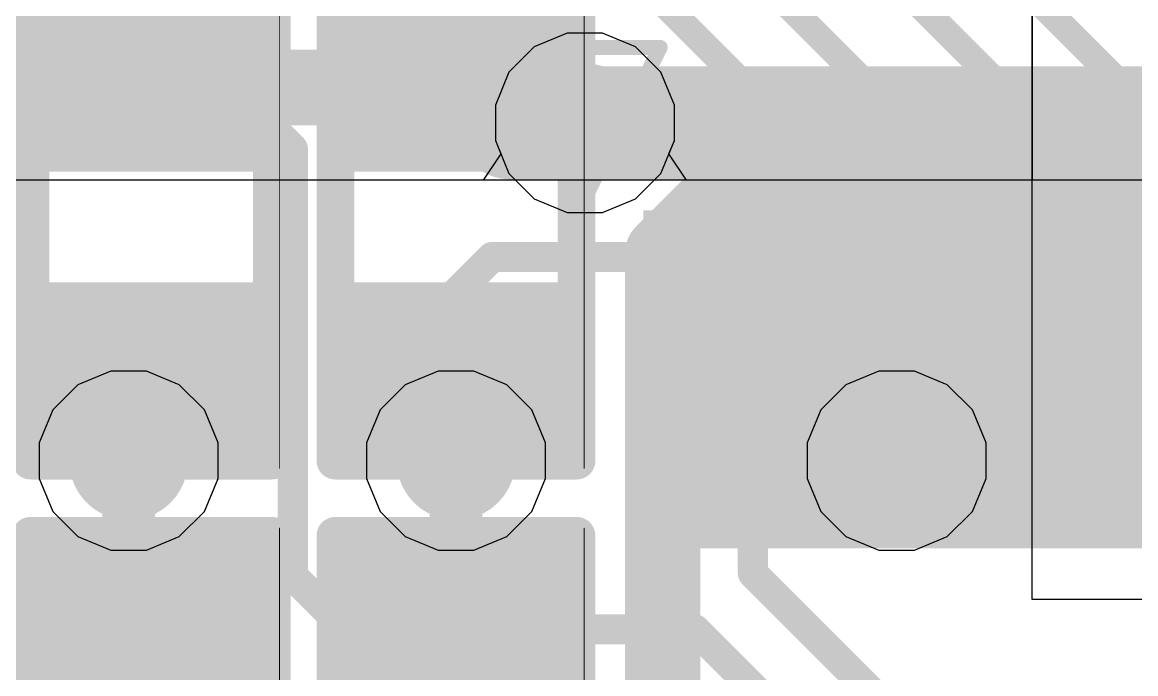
# Model space of a CAD drawing. Header units: inches. Extents: x -6 to 284, y -12 to 154.
# Drawn here: x 28.437 to 32.189, y 7.975 to 10.17 of the extents above; entities that cross this region are included whole.
import ezdxf

# ---------------------------------------------------------------- set-up
doc = ezdxf.new("R2010")
doc.units = ezdxf.units.IN
for name, color, linetype in [('Bottom Layer', 5, 'Continuous'), ('Bottom Overlay', 54, 'Continuous'), ('Bottom Paste', 16, 'Continuous'), ('Bottom Solder', 6, 'Continuous'), ('Drill Drawing', 1, 'Continuous'), ('GND-1', 16, 'Continuous'), ('GND-2', 90, 'Continuous'), ('GND-3', 216, 'Continuous'), ('GND-4', 54, 'Continuous'), ('PWR-1', 156, 'Continuous'), ('PWR-2', 130, 'Continuous'), ('Signal L1', 76, 'Continuous'), ('Signal L2', 6, 'Continuous'), ('Top Layer', 1, 'Continuous'), ('Via Holes', 16, 'Continuous')]:
    doc.layers.add(name, color=color, linetype=linetype)

# ---------------------------------------------------------------- blocks, each defined once
blk = doc.blocks.new('R___0402_B_146')
at = {"layer": 'Bottom Layer'}
for points in [[(-0.2413, 0.3175), (-0.2413, -0.3175), (-0.6985, -0.3175), (-0.6985, 0.3175)], [(0.6985, 0.3175), (0.6985, -0.3175), (0.2413, -0.3175), (0.2413, 0.3175)]]:
    blk.add_hatch(color=5, dxfattribs=at).paths.add_polyline_path(points)
at = {"layer": 'Bottom Paste'}
for points in [[(-0.2413, 0.3175), (-0.2413, -0.3175), (-0.6985, -0.3175), (-0.6985, 0.3175)], [(0.6985, 0.3175), (0.6985, -0.3175), (0.2413, -0.3175), (0.2413, 0.3175)]]:
    blk.add_hatch(color=16, dxfattribs=at).paths.add_polyline_path(points)
at = {"layer": 'Bottom Solder'}
for points in [[(-0.1863, 0.3725), (-0.1863, -0.3725), (-0.7535, -0.3725), (-0.7535, 0.3725)], [(0.7535, 0.3725), (0.7535, -0.3725), (0.1863, -0.3725), (0.1863, 0.3725)]]:
    blk.add_hatch(color=6, dxfattribs=at).paths.add_polyline_path(points)
at = {"layer": 'Bottom Overlay'}
for points in [[(0.7874, 0.4064, 0.127, 0.127, 0), (-0.7874, 0.4064, 0.127, 0.127, 0)], [(-0.7874, -0.4064, 0.127, 0.127, 0), (-0.7874, 0.4064, 0.127, 0.127, 0)], [(0.7874, -0.4064, 0.127, 0.127, 0), (0.7874, 0.4064, 0.127, 0.127, 0)], [(0.8128, 0.4318, 0.00323, 0.00323, 0), (-0.8128, 0.4318, 0.00323, 0.00323, 0)], [(0.7874, -0.4064, 0.127, 0.127, 0), (-0.7874, -0.4064, 0.127, 0.127, 0)]]:
    blk.add_lwpolyline(points, format="xyseb", dxfattribs=at)
for points in [[(-0.8191, 0.4064, 0.0635, 0.0635, 1), (-0.7556, 0.4064, 0.0635, 0.0635, 1)], [(-0.8191, 0.4064, 0.0635, 0.0635, 1), (-0.7556, 0.4064, 0.0635, 0.0635, 1)], [(0.7556, 0.4064, 0.0635, 0.0635, 1), (0.8191, 0.4064, 0.0635, 0.0635, 1)], [(0.7556, 0.4064, 0.0635, 0.0635, 1), (0.8191, 0.4064, 0.0635, 0.0635, 1)], [(-0.8136, 0.4318, 0.00161, 0.00161, 1), (-0.812, 0.4318, 0.00161, 0.00161, 1)], [(0.812, 0.4318, 0.00161, 0.00161, 1), (0.8136, 0.4318, 0.00161, 0.00161, 1)], [(-0.8191, -0.4064, 0.0635, 0.0635, 1), (-0.7556, -0.4064, 0.0635, 0.0635, 1)], [(-0.8191, -0.4064, 0.0635, 0.0635, 1), (-0.7556, -0.4064, 0.0635, 0.0635, 1)], [(0.7556, -0.4064, 0.0635, 0.0635, 1), (0.8191, -0.4064, 0.0635, 0.0635, 1)], [(0.7556, -0.4064, 0.0635, 0.0635, 1), (0.8191, -0.4064, 0.0635, 0.0635, 1)]]:
    blk.add_lwpolyline(points, format="xyseb", close=True, dxfattribs=at)
blk = doc.blocks.new('R___0402_B_147')
at = {"layer": 'Bottom Layer'}
for points in [[(-0.2413, 0.3175), (-0.2413, -0.3175), (-0.6985, -0.3175), (-0.6985, 0.3175)], [(0.6985, 0.3175), (0.6985, -0.3175), (0.2413, -0.3175), (0.2413, 0.3175)]]:
    blk.add_hatch(color=5, dxfattribs=at).paths.add_polyline_path(points)
at = {"layer": 'Bottom Paste'}
for points in [[(-0.2413, 0.3175), (-0.2413, -0.3175), (-0.6985, -0.3175), (-0.6985, 0.3175)], [(0.6985, 0.3175), (0.6985, -0.3175), (0.2413, -0.3175), (0.2413, 0.3175)]]:
    blk.add_hatch(color=16, dxfattribs=at).paths.add_polyline_path(points)
at = {"layer": 'Bottom Solder'}
for points in [[(-0.1863, 0.3725), (-0.1863, -0.3725), (-0.7535, -0.3725), (-0.7535, 0.3725)], [(0.7535, 0.3725), (0.7535, -0.3725), (0.1863, -0.3725), (0.1863, 0.3725)]]:
    blk.add_hatch(color=6, dxfattribs=at).paths.add_polyline_path(points)
at = {"layer": 'Bottom Overlay'}
for points in [[(0.7874, 0.4064, 0.127, 0.127, 0), (-0.7874, 0.4064, 0.127, 0.127, 0)], [(-0.7874, -0.4064, 0.127, 0.127, 0), (-0.7874, 0.4064, 0.127, 0.127, 0)], [(0.7874, -0.4064, 0.127, 0.127, 0), (0.7874, 0.4064, 0.127, 0.127, 0)], [(0.8128, 0.4318, 0.00323, 0.00323, 0), (-0.8128, 0.4318, 0.00323, 0.00323, 0)], [(0.7874, -0.4064, 0.127, 0.127, 0), (-0.7874, -0.4064, 0.127, 0.127, 0)]]:
    blk.add_lwpolyline(points, format="xyseb", dxfattribs=at)
for points in [[(-0.8191, 0.4064, 0.0635, 0.0635, 1), (-0.7556, 0.4064, 0.0635, 0.0635, 1)], [(-0.8191, 0.4064, 0.0635, 0.0635, 1), (-0.7556, 0.4064, 0.0635, 0.0635, 1)], [(0.7556, 0.4064, 0.0635, 0.0635, 1), (0.8191, 0.4064, 0.0635, 0.0635, 1)], [(0.7556, 0.4064, 0.0635, 0.0635, 1), (0.8191, 0.4064, 0.0635, 0.0635, 1)], [(-0.8136, 0.4318, 0.00161, 0.00161, 1), (-0.812, 0.4318, 0.00161, 0.00161, 1)], [(0.812, 0.4318, 0.00161, 0.00161, 1), (0.8136, 0.4318, 0.00161, 0.00161, 1)], [(-0.8191, -0.4064, 0.0635, 0.0635, 1), (-0.7556, -0.4064, 0.0635, 0.0635, 1)], [(-0.8191, -0.4064, 0.0635, 0.0635, 1), (-0.7556, -0.4064, 0.0635, 0.0635, 1)], [(0.7556, -0.4064, 0.0635, 0.0635, 1), (0.8191, -0.4064, 0.0635, 0.0635, 1)], [(0.7556, -0.4064, 0.0635, 0.0635, 1), (0.8191, -0.4064, 0.0635, 0.0635, 1)]]:
    blk.add_lwpolyline(points, format="xyseb", close=True, dxfattribs=at)
blk = doc.blocks.new('R___0402_B_175')
at = {"layer": 'Bottom Layer'}
for points in [[(-0.2413, 0.3175), (-0.2413, -0.3175), (-0.6985, -0.3175), (-0.6985, 0.3175)], [(0.6985, 0.3175), (0.6985, -0.3175), (0.2413, -0.3175), (0.2413, 0.3175)]]:
    blk.add_hatch(color=5, dxfattribs=at).paths.add_polyline_path(points)
at = {"layer": 'Bottom Paste'}
for points in [[(-0.2413, 0.3175), (-0.2413, -0.3175), (-0.6985, -0.3175), (-0.6985, 0.3175)], [(0.6985, 0.3175), (0.6985, -0.3175), (0.2413, -0.3175), (0.2413, 0.3175)]]:
    blk.add_hatch(color=16, dxfattribs=at).paths.add_polyline_path(points)
at = {"layer": 'Bottom Solder'}
for points in [[(-0.1863, 0.3725), (-0.1863, -0.3725), (-0.7535, -0.3725), (-0.7535, 0.3725)], [(0.7535, 0.3725), (0.7535, -0.3725), (0.1863, -0.3725), (0.1863, 0.3725)]]:
    blk.add_hatch(color=6, dxfattribs=at).paths.add_polyline_path(points)
at = {"layer": 'Bottom Overlay'}
for points in [[(0.7874, 0.4064, 0.127, 0.127, 0), (-0.7874, 0.4064, 0.127, 0.127, 0)], [(-0.7874, -0.4064, 0.127, 0.127, 0), (-0.7874, 0.4064, 0.127, 0.127, 0)], [(0.7874, -0.4064, 0.127, 0.127, 0), (0.7874, 0.4064, 0.127, 0.127, 0)], [(0.8128, 0.4318, 0.00323, 0.00323, 0), (-0.8128, 0.4318, 0.00323, 0.00323, 0)], [(0.7874, -0.4064, 0.127, 0.127, 0), (-0.7874, -0.4064, 0.127, 0.127, 0)]]:
    blk.add_lwpolyline(points, format="xyseb", dxfattribs=at)
for points in [[(-0.8191, 0.4064, 0.0635, 0.0635, 1), (-0.7556, 0.4064, 0.0635, 0.0635, 1)], [(-0.8191, 0.4064, 0.0635, 0.0635, 1), (-0.7556, 0.4064, 0.0635, 0.0635, 1)], [(0.7556, 0.4064, 0.0635, 0.0635, 1), (0.8191, 0.4064, 0.0635, 0.0635, 1)], [(0.7556, 0.4064, 0.0635, 0.0635, 1), (0.8191, 0.4064, 0.0635, 0.0635, 1)], [(-0.8136, 0.4318, 0.00161, 0.00161, 1), (-0.812, 0.4318, 0.00161, 0.00161, 1)], [(0.812, 0.4318, 0.00161, 0.00161, 1), (0.8136, 0.4318, 0.00161, 0.00161, 1)], [(-0.8191, -0.4064, 0.0635, 0.0635, 1), (-0.7556, -0.4064, 0.0635, 0.0635, 1)], [(-0.8191, -0.4064, 0.0635, 0.0635, 1), (-0.7556, -0.4064, 0.0635, 0.0635, 1)], [(0.7556, -0.4064, 0.0635, 0.0635, 1), (0.8191, -0.4064, 0.0635, 0.0635, 1)], [(0.7556, -0.4064, 0.0635, 0.0635, 1), (0.8191, -0.4064, 0.0635, 0.0635, 1)]]:
    blk.add_lwpolyline(points, format="xyseb", close=True, dxfattribs=at)
blk = doc.blocks.new('R___0402_B_176')
at = {"layer": 'Bottom Layer'}
for points in [[(-0.2413, 0.3175), (-0.2413, -0.3175), (-0.6985, -0.3175), (-0.6985, 0.3175)], [(0.6985, 0.3175), (0.6985, -0.3175), (0.2413, -0.3175), (0.2413, 0.3175)]]:
    blk.add_hatch(color=5, dxfattribs=at).paths.add_polyline_path(points)
at = {"layer": 'Bottom Paste'}
for points in [[(-0.2413, 0.3175), (-0.2413, -0.3175), (-0.6985, -0.3175), (-0.6985, 0.3175)], [(0.6985, 0.3175), (0.6985, -0.3175), (0.2413, -0.3175), (0.2413, 0.3175)]]:
    blk.add_hatch(color=16, dxfattribs=at).paths.add_polyline_path(points)
at = {"layer": 'Bottom Solder'}
for points in [[(-0.1863, 0.3725), (-0.1863, -0.3725), (-0.7535, -0.3725), (-0.7535, 0.3725)], [(0.7535, 0.3725), (0.7535, -0.3725), (0.1863, -0.3725), (0.1863, 0.3725)]]:
    blk.add_hatch(color=6, dxfattribs=at).paths.add_polyline_path(points)
at = {"layer": 'Bottom Overlay'}
for points in [[(0.7874, 0.4064, 0.127, 0.127, 0), (-0.7874, 0.4064, 0.127, 0.127, 0)], [(-0.7874, -0.4064, 0.127, 0.127, 0), (-0.7874, 0.4064, 0.127, 0.127, 0)], [(0.7874, -0.4064, 0.127, 0.127, 0), (0.7874, 0.4064, 0.127, 0.127, 0)], [(0.8128, 0.4318, 0.00323, 0.00323, 0), (-0.8128, 0.4318, 0.00323, 0.00323, 0)], [(0.7874, -0.4064, 0.127, 0.127, 0), (-0.7874, -0.4064, 0.127, 0.127, 0)]]:
    blk.add_lwpolyline(points, format="xyseb", dxfattribs=at)
for points in [[(-0.8191, 0.4064, 0.0635, 0.0635, 1), (-0.7556, 0.4064, 0.0635, 0.0635, 1)], [(-0.8191, 0.4064, 0.0635, 0.0635, 1), (-0.7556, 0.4064, 0.0635, 0.0635, 1)], [(0.7556, 0.4064, 0.0635, 0.0635, 1), (0.8191, 0.4064, 0.0635, 0.0635, 1)], [(0.7556, 0.4064, 0.0635, 0.0635, 1), (0.8191, 0.4064, 0.0635, 0.0635, 1)], [(-0.8136, 0.4318, 0.00161, 0.00161, 1), (-0.812, 0.4318, 0.00161, 0.00161, 1)], [(0.812, 0.4318, 0.00161, 0.00161, 1), (0.8136, 0.4318, 0.00161, 0.00161, 1)], [(-0.8191, -0.4064, 0.0635, 0.0635, 1), (-0.7556, -0.4064, 0.0635, 0.0635, 1)], [(-0.8191, -0.4064, 0.0635, 0.0635, 1), (-0.7556, -0.4064, 0.0635, 0.0635, 1)], [(0.7556, -0.4064, 0.0635, 0.0635, 1), (0.8191, -0.4064, 0.0635, 0.0635, 1)], [(0.7556, -0.4064, 0.0635, 0.0635, 1), (0.8191, -0.4064, 0.0635, 0.0635, 1)]]:
    blk.add_lwpolyline(points, format="xyseb", close=True, dxfattribs=at)
blk = doc.blocks.new('I________1008_B_248')
at = {"layer": 'Bottom Layer'}
for points in [[(-1.25, 1), (-0.4, 1), (-0.4, -1), (-1.25, -1)], [(0.4, 1), (1.25, 1), (1.25, -1), (0.4, -1)]]:
    blk.add_hatch(color=5, dxfattribs=at).paths.add_polyline_path(points)
at = {"layer": 'Bottom Paste'}
for points in [[(-1.25, 1), (-0.4, 1), (-0.4, -1), (-1.25, -1)], [(0.4, 1), (1.25, 1), (1.25, -1), (0.4, -1)]]:
    blk.add_hatch(color=16, dxfattribs=at).paths.add_polyline_path(points)
at = {"layer": 'Bottom Solder'}
for points in [[(-1.3516, 1.1016), (-0.2984, 1.1016), (-0.2984, -1.1016), (-1.3516, -1.1016)], [(0.2984, 1.1016), (1.3516, 1.1016), (1.3516, -1.1016), (0.2984, -1.1016)]]:
    blk.add_hatch(color=6, dxfattribs=at).paths.add_polyline_path(points)
at = {"layer": 'Bottom Overlay'}
for points in [[(-0.2286, 1.0668, 0.127, 0.127, 0), (0.2286, 1.0668, 0.127, 0.127, 0)], [(-0.2286, -1.0668, 0.127, 0.127, 0), (0.2286, -1.0668, 0.127, 0.127, 0)]]:
    blk.add_lwpolyline(points, format="xyseb", dxfattribs=at)
for points in [[(-0.2604, 1.0668, 0.0635, 0.0635, 1), (-0.1968, 1.0668, 0.0635, 0.0635, 1)], [(0.1968, 1.0668, 0.0635, 0.0635, 1), (0.2604, 1.0668, 0.0635, 0.0635, 1)], [(-0.2604, -1.0668, 0.0635, 0.0635, 1), (-0.1968, -1.0668, 0.0635, 0.0635, 1)], [(0.1968, -1.0668, 0.0635, 0.0635, 1), (0.2604, -1.0668, 0.0635, 0.0635, 1)]]:
    blk.add_lwpolyline(points, format="xyseb", close=True, dxfattribs=at)

msp = doc.modelspace()

# ---------------------------------------------------------------- hatches: boundary and pattern name
at = {"layer": 'Bottom Layer'}
h = msp.add_hatch(color=5, dxfattribs=at)
edge = h.paths.add_edge_path()
edge.add_arc((30.3329, 9.8309), 0.2, 0, 360)
msp.add_hatch(color=5, dxfattribs=at).paths.add_polyline_path([(30.6321, 8.3968), (32.6321, 8.3968), (32.6321, 9.4349), (30.6321, 9.4349)])
h = msp.add_hatch(color=5, dxfattribs=at)
edge = h.paths.add_edge_path()
edge.add_arc((28.7954, 8.6926), 0.2, 0, 360)
h = msp.add_hatch(color=5, dxfattribs=at)
edge = h.paths.add_edge_path()
edge.add_arc((29.8986, 8.6926), 0.2, 0, 360)
h = msp.add_hatch(color=5, dxfattribs=at)
edge = h.paths.add_edge_path()
edge.add_arc((31.3834, 8.6926), 0.2, 0, 360)
at = {"layer": 'GND-1'}
h = msp.add_hatch(color=16, dxfattribs=at)
edge = h.paths.add_edge_path()
edge.add_arc((30.3329, 9.8309), 0.2, 0, 360)
h = msp.add_hatch(color=16, dxfattribs=at)
edge = h.paths.add_edge_path()
edge.add_arc((28.7954, 8.6926), 0.2, 0, 360)
h = msp.add_hatch(color=16, dxfattribs=at)
edge = h.paths.add_edge_path()
edge.add_arc((29.8986, 8.6926), 0.2, 0, 360)
h = msp.add_hatch(color=16, dxfattribs=at)
edge = h.paths.add_edge_path()
edge.add_arc((31.3834, 8.6926), 0.2, 0, 360)
at = {"layer": 'GND-2'}
h = msp.add_hatch(color=90, dxfattribs=at)
edge = h.paths.add_edge_path()
edge.add_arc((30.3329, 9.8309), 0.2, 0, 360)
h = msp.add_hatch(color=90, dxfattribs=at)
edge = h.paths.add_edge_path()
edge.add_arc((28.7954, 8.6926), 0.2, 0, 360)
h = msp.add_hatch(color=90, dxfattribs=at)
edge = h.paths.add_edge_path()
edge.add_arc((29.8986, 8.6926), 0.2, 0, 360)
h = msp.add_hatch(color=90, dxfattribs=at)
edge = h.paths.add_edge_path()
edge.add_arc((31.3834, 8.6926), 0.2, 0, 360)
at = {"layer": 'GND-3'}
h = msp.add_hatch(color=216, dxfattribs=at)
edge = h.paths.add_edge_path()
edge.add_arc((30.3329, 9.8309), 0.2, 0, 360)
h = msp.add_hatch(color=216, dxfattribs=at)
edge = h.paths.add_edge_path()
edge.add_arc((28.7954, 8.6926), 0.2, 0, 360)
h = msp.add_hatch(color=216, dxfattribs=at)
edge = h.paths.add_edge_path()
edge.add_arc((29.8986, 8.6926), 0.2, 0, 360)
h = msp.add_hatch(color=216, dxfattribs=at)
edge = h.paths.add_edge_path()
edge.add_arc((31.3834, 8.6926), 0.2, 0, 360)
at = {"layer": 'GND-4'}
h = msp.add_hatch(color=54, dxfattribs=at)
edge = h.paths.add_edge_path()
edge.add_arc((30.3329, 9.8309), 0.2, 0, 360)
h = msp.add_hatch(color=54, dxfattribs=at)
edge = h.paths.add_edge_path()
edge.add_arc((28.7954, 8.6926), 0.2, 0, 360)
h = msp.add_hatch(color=54, dxfattribs=at)
edge = h.paths.add_edge_path()
edge.add_arc((29.8986, 8.6926), 0.2, 0, 360)
h = msp.add_hatch(color=54, dxfattribs=at)
edge = h.paths.add_edge_path()
edge.add_arc((31.3834, 8.6926), 0.2, 0, 360)
at = {"layer": 'PWR-1'}
h = msp.add_hatch(color=156, dxfattribs=at)
edge = h.paths.add_edge_path()
edge.add_arc((30.3329, 9.8309), 0.2, 0, 360)
h = msp.add_hatch(color=156, dxfattribs=at)
edge = h.paths.add_edge_path()
edge.add_arc((28.7954, 8.6926), 0.2, 0, 360)
h = msp.add_hatch(color=156, dxfattribs=at)
edge = h.paths.add_edge_path()
edge.add_arc((29.8986, 8.6926), 0.2, 0, 360)
h = msp.add_hatch(color=156, dxfattribs=at)
edge = h.paths.add_edge_path()
edge.add_arc((31.3834, 8.6926), 0.2, 0, 360)
at = {"layer": 'PWR-2'}
h = msp.add_hatch(color=130, dxfattribs=at)
edge = h.paths.add_edge_path()
edge.add_arc((30.3329, 9.8309), 0.2, 0, 360)
h = msp.add_hatch(color=130, dxfattribs=at)
edge = h.paths.add_edge_path()
edge.add_arc((28.7954, 8.6926), 0.2, 0, 360)
h = msp.add_hatch(color=130, dxfattribs=at)
edge = h.paths.add_edge_path()
edge.add_arc((29.8986, 8.6926), 0.2, 0, 360)
h = msp.add_hatch(color=130, dxfattribs=at)
edge = h.paths.add_edge_path()
edge.add_arc((31.3834, 8.6926), 0.2, 0, 360)
at = {"layer": 'Signal L1'}
h = msp.add_hatch(color=76, dxfattribs=at)
edge = h.paths.add_edge_path()
edge.add_arc((30.3329, 9.8309), 0.2, 0, 360)
h = msp.add_hatch(color=76, dxfattribs=at)
edge = h.paths.add_edge_path()
edge.add_arc((28.7954, 8.6926), 0.2, 0, 360)
h = msp.add_hatch(color=76, dxfattribs=at)
edge = h.paths.add_edge_path()
edge.add_arc((29.8986, 8.6926), 0.2, 0, 360)
h = msp.add_hatch(color=76, dxfattribs=at)
edge = h.paths.add_edge_path()
edge.add_arc((31.3834, 8.6926), 0.2, 0, 360)
at = {"layer": 'Signal L2'}
h = msp.add_hatch(color=6, dxfattribs=at)
edge = h.paths.add_edge_path()
edge.add_arc((30.3329, 9.8309), 0.2, 0, 360)
h = msp.add_hatch(color=6, dxfattribs=at)
edge = h.paths.add_edge_path()
edge.add_arc((28.7954, 8.6926), 0.2, 0, 360)
h = msp.add_hatch(color=6, dxfattribs=at)
edge = h.paths.add_edge_path()
edge.add_arc((29.8986, 8.6926), 0.2, 0, 360)
h = msp.add_hatch(color=6, dxfattribs=at)
edge = h.paths.add_edge_path()
edge.add_arc((31.3834, 8.6926), 0.2, 0, 360)
at = {"layer": 'Top Layer'}
h = msp.add_hatch(color=1, dxfattribs=at)
edge = h.paths.add_edge_path()
edge.add_arc((30.3329, 9.8309), 0.2, 0, 360)
msp.add_hatch(color=1, dxfattribs=at).paths.add_polyline_path([(31, 9.4451), (34.7849, 9.4451), (34.7849, 9.9451), (31, 9.9451)])
h = msp.add_hatch(color=1, dxfattribs=at)
edge = h.paths.add_edge_path()
edge.add_arc((28.7954, 8.6926), 0.2, 0, 360)
h = msp.add_hatch(color=1, dxfattribs=at)
edge = h.paths.add_edge_path()
edge.add_arc((29.8986, 8.6926), 0.2, 0, 360)
h = msp.add_hatch(color=1, dxfattribs=at)
edge = h.paths.add_edge_path()
edge.add_arc((31.3834, 8.6926), 0.2, 0, 360)
at = {"layer": 'Via Holes'}
h = msp.add_hatch(color=7, dxfattribs=at)
edge = h.paths.add_edge_path()
edge.add_arc((30.3329, 9.8309), 0.1, 0, 360)
h = msp.add_hatch(color=7, dxfattribs=at)
edge = h.paths.add_edge_path()
edge.add_arc((28.7954, 8.6926), 0.1, 0, 360)
h = msp.add_hatch(color=7, dxfattribs=at)
edge = h.paths.add_edge_path()
edge.add_arc((29.8986, 8.6926), 0.1, 0, 360)
h = msp.add_hatch(color=7, dxfattribs=at)
edge = h.paths.add_edge_path()
edge.add_arc((31.3834, 8.6926), 0.1, 0, 360)

# ---------------------------------------------------------------- linework, layer by layer
at = {"layer": 'Bottom Layer'}
for points in [[(27.8446, 9.9499, 0.254, 0.254, 0), (28.8715, 9.9499, 0.254, 0.254, 0)], [(28.8715, 9.9499, 0.254, 0.254, 0), (29.8986, 9.9499, 0.254, 0.254, 0)], [(28.8715, 8.6926, 0.1778, 0.1778, 0), (28.8715, 9.0104, 0.1778, 0.1778, 0)], [(29.8985, 8.1221, 0.1778, 0.1778, 0), (29.8985, 9.0104, 0.1778, 0.1778, 0)], [(28.7955, 8.1981, 0.1778, 0.1778, 0), (28.7955, 8.6925, 0.1778, 0.1778, 0)], [(28.7955, 8.1981, 0.1778, 0.1778, 0), (28.8716, 8.122, 0.1778, 0.1778, 0)]]:
    msp.add_lwpolyline(points, format="xyseb", dxfattribs=at)
for points in [[(28.808, 9.9499, 0.127, 0.127, 1), (28.935, 9.9499, 0.127, 0.127, 1)], [(28.808, 9.9499, 0.127, 0.127, 1), (28.935, 9.9499, 0.127, 0.127, 1)], [(29.8351, 9.9499, 0.127, 0.127, 1), (29.9621, 9.9499, 0.127, 0.127, 1)], [(28.8271, 9.0104, 0.0889, 0.0889, 1), (28.916, 9.0104, 0.0889, 0.0889, 1)], [(29.8541, 9.0104, 0.0889, 0.0889, 1), (29.943, 9.0104, 0.0889, 0.0889, 1)], [(28.751, 8.6925, 0.0889, 0.0889, 1), (28.8399, 8.6925, 0.0889, 0.0889, 1)], [(28.8271, 8.6926, 0.0889, 0.0889, 1), (28.916, 8.6926, 0.0889, 0.0889, 1)], [(28.751, 8.1981, 0.0889, 0.0889, 1), (28.8399, 8.1981, 0.0889, 0.0889, 1)], [(28.751, 8.1981, 0.0889, 0.0889, 1), (28.8399, 8.1981, 0.0889, 0.0889, 1)], [(28.8272, 8.122, 0.0889, 0.0889, 1), (28.9161, 8.122, 0.0889, 0.0889, 1)], [(29.8541, 8.1221, 0.0889, 0.0889, 1), (29.943, 8.1221, 0.0889, 0.0889, 1)]]:
    msp.add_lwpolyline(points, format="xyseb", close=True, dxfattribs=at)
at = {"layer": 'Drill Drawing'}
for points in [[(30.0789, 10.0849, 0.0508, 0.0508, 0), (30.5869, 10.0849, 0.0508, 0.0508, 0)], [(30.0789, 10.0849, 0.0508, 0.0508, 0), (30.3329, 9.5769, 0.0508, 0.0508, 0)], [(30.3329, 9.5769, 0.0508, 0.0508, 0), (30.5869, 10.0849, 0.0508, 0.0508, 0)], [(28.5414, 8.9466, 0.0508, 0.0508, 0), (29.0494, 8.9466, 0.0508, 0.0508, 0)], [(28.5414, 8.9466, 0.0508, 0.0508, 0), (28.7954, 8.4386, 0.0508, 0.0508, 0)], [(28.7954, 8.4386, 0.0508, 0.0508, 0), (29.0494, 8.9466, 0.0508, 0.0508, 0)], [(29.6446, 8.9466, 0.0508, 0.0508, 0), (30.1526, 8.9466, 0.0508, 0.0508, 0)], [(29.6446, 8.9466, 0.0508, 0.0508, 0), (29.8986, 8.4386, 0.0508, 0.0508, 0)], [(29.8986, 8.4386, 0.0508, 0.0508, 0), (30.1526, 8.9466, 0.0508, 0.0508, 0)], [(31.1294, 8.9466, 0.0508, 0.0508, 0), (31.6374, 8.9466, 0.0508, 0.0508, 0)], [(31.1294, 8.9466, 0.0508, 0.0508, 0), (31.3834, 8.4386, 0.0508, 0.0508, 0)], [(31.3834, 8.4386, 0.0508, 0.0508, 0), (31.6374, 8.9466, 0.0508, 0.0508, 0)]]:
    msp.add_lwpolyline(points, format="xyseb", dxfattribs=at)
for points in [[(30.0662, 10.0849, 0.0254, 0.0254, 1), (30.0916, 10.0849, 0.0254, 0.0254, 1)], [(30.0662, 10.0849, 0.0254, 0.0254, 1), (30.0916, 10.0849, 0.0254, 0.0254, 1)], [(30.5742, 10.0849, 0.0254, 0.0254, 1), (30.5996, 10.0849, 0.0254, 0.0254, 1)], [(30.5742, 10.0849, 0.0254, 0.0254, 1), (30.5996, 10.0849, 0.0254, 0.0254, 1)], [(30.3202, 9.5769, 0.0254, 0.0254, 1), (30.3456, 9.5769, 0.0254, 0.0254, 1)], [(30.3202, 9.5769, 0.0254, 0.0254, 1), (30.3456, 9.5769, 0.0254, 0.0254, 1)], [(28.5287, 8.9466, 0.0254, 0.0254, 1), (28.5541, 8.9466, 0.0254, 0.0254, 1)], [(28.5287, 8.9466, 0.0254, 0.0254, 1), (28.5541, 8.9466, 0.0254, 0.0254, 1)], [(29.0367, 8.9466, 0.0254, 0.0254, 1), (29.0621, 8.9466, 0.0254, 0.0254, 1)], [(29.0367, 8.9466, 0.0254, 0.0254, 1), (29.0621, 8.9466, 0.0254, 0.0254, 1)], [(29.6319, 8.9466, 0.0254, 0.0254, 1), (29.6573, 8.9466, 0.0254, 0.0254, 1)], [(29.6319, 8.9466, 0.0254, 0.0254, 1), (29.6573, 8.9466, 0.0254, 0.0254, 1)], [(30.1399, 8.9466, 0.0254, 0.0254, 1), (30.1653, 8.9466, 0.0254, 0.0254, 1)], [(30.1399, 8.9466, 0.0254, 0.0254, 1), (30.1653, 8.9466, 0.0254, 0.0254, 1)], [(31.1167, 8.9466, 0.0254, 0.0254, 1), (31.1421, 8.9466, 0.0254, 0.0254, 1)], [(31.1167, 8.9466, 0.0254, 0.0254, 1), (31.1421, 8.9466, 0.0254, 0.0254, 1)], [(31.6247, 8.9466, 0.0254, 0.0254, 1), (31.6501, 8.9466, 0.0254, 0.0254, 1)], [(31.6247, 8.9466, 0.0254, 0.0254, 1), (31.6501, 8.9466, 0.0254, 0.0254, 1)], [(28.7827, 8.4386, 0.0254, 0.0254, 1), (28.8081, 8.4386, 0.0254, 0.0254, 1)], [(28.7827, 8.4386, 0.0254, 0.0254, 1), (28.8081, 8.4386, 0.0254, 0.0254, 1)], [(29.8859, 8.4386, 0.0254, 0.0254, 1), (29.9113, 8.4386, 0.0254, 0.0254, 1)], [(29.8859, 8.4386, 0.0254, 0.0254, 1), (29.9113, 8.4386, 0.0254, 0.0254, 1)], [(31.3707, 8.4386, 0.0254, 0.0254, 1), (31.3961, 8.4386, 0.0254, 0.0254, 1)], [(31.3707, 8.4386, 0.0254, 0.0254, 1), (31.3961, 8.4386, 0.0254, 0.0254, 1)]]:
    msp.add_lwpolyline(points, format="xyseb", close=True, dxfattribs=at)
at = {"layer": 'GND-1'}
for p, q in [((30.2729, 10.1325), (30.1621, 10.0865)), ((30.3929, 10.1325), (30.2729, 10.1325)), ((30.5038, 10.0865), (30.3929, 10.1325)), ((30.1621, 10.0865), (30.0772, 10.0017)), ((30.5886, 10.0017), (30.5038, 10.0865)), ((30.0772, 10.0017), (30.0313, 9.8909)), ((30.6345, 9.8909), (30.5886, 10.0017)), ((30.0313, 9.8909), (30.0313, 9.7709)), ((30.6345, 9.7709), (30.6345, 9.8909)), ((30.0313, 9.7709), (30.0772, 9.66)), ((30.5886, 9.66), (30.6345, 9.7709)), ((30.0772, 9.66), (30.1621, 9.5752)), ((30.5038, 9.5752), (30.5886, 9.66)), ((30.1621, 9.5752), (30.2729, 9.5293)), ((30.3929, 9.5293), (30.5038, 9.5752)), ((30.2729, 9.5293), (30.3929, 9.5293)), ((28.7354, 8.9942), (28.6246, 8.9483)), ((28.8554, 8.9942), (28.7354, 8.9942)), ((28.9663, 8.9483), (28.8554, 8.9942)), ((29.8386, 8.9942), (29.7278, 8.9483)), ((29.9586, 8.9942), (29.8386, 8.9942)), ((30.0695, 8.9483), (29.9586, 8.9942)), ((31.3234, 8.9942), (31.2125, 8.9483)), ((31.4434, 8.9942), (31.3234, 8.9942)), ((31.5542, 8.9483), (31.4434, 8.9942)), ((28.6246, 8.9483), (28.5398, 8.8634)), ((29.0511, 8.8634), (28.9663, 8.9483)), ((29.7278, 8.9483), (29.643, 8.8634)), ((30.1543, 8.8634), (30.0695, 8.9483)), ((31.2125, 8.9483), (31.1277, 8.8634)), ((31.6391, 8.8634), (31.5542, 8.9483)), ((28.5398, 8.8634), (28.4938, 8.7526)), ((29.097, 8.7526), (29.0511, 8.8634)), ((29.643, 8.8634), (29.597, 8.7526)), ((30.2002, 8.7526), (30.1543, 8.8634)), ((31.1277, 8.8634), (31.0818, 8.7526)), ((31.685, 8.7526), (31.6391, 8.8634)), ((28.4938, 8.7526), (28.4938, 8.6326)), ((29.097, 8.6326), (29.097, 8.7526)), ((29.597, 8.7526), (29.597, 8.6326)), ((30.2002, 8.6326), (30.2002, 8.7526)), ((31.0818, 8.7526), (31.0818, 8.6326)), ((31.685, 8.6326), (31.685, 8.7526)), ((28.4938, 8.6326), (28.5398, 8.5217)), ((29.0511, 8.5217), (29.097, 8.6326)), ((29.597, 8.6326), (29.643, 8.5217)), ((30.1543, 8.5217), (30.2002, 8.6326)), ((31.0818, 8.6326), (31.1277, 8.5217)), ((31.6391, 8.5217), (31.685, 8.6326)), ((28.5398, 8.5217), (28.6246, 8.4369)), ((28.9663, 8.4369), (29.0511, 8.5217)), ((29.643, 8.5217), (29.7278, 8.4369)), ((30.0695, 8.4369), (30.1543, 8.5217)), ((31.1277, 8.5217), (31.2125, 8.4369)), ((31.5542, 8.4369), (31.6391, 8.5217)), ((28.6246, 8.4369), (28.7354, 8.391)), ((28.8554, 8.391), (28.9663, 8.4369)), ((29.7278, 8.4369), (29.8386, 8.391)), ((29.9586, 8.391), (30.0695, 8.4369)), ((31.2125, 8.4369), (31.3234, 8.391)), ((31.4434, 8.391), (31.5542, 8.4369)), ((28.7354, 8.391), (28.8554, 8.391)), ((29.8386, 8.391), (29.9586, 8.391)), ((31.3234, 8.391), (31.4434, 8.391))]:
    msp.add_line(p, q, dxfattribs=at)
at = {"layer": 'GND-2'}
for p, q in [((30.2729, 10.1325), (30.1621, 10.0865)), ((30.3929, 10.1325), (30.2729, 10.1325)), ((30.5038, 10.0865), (30.3929, 10.1325)), ((30.1621, 10.0865), (30.0772, 10.0017)), ((30.5886, 10.0017), (30.5038, 10.0865)), ((30.0772, 10.0017), (30.0313, 9.8909)), ((30.6345, 9.8909), (30.5886, 10.0017)), ((30.0313, 9.8909), (30.0313, 9.7709)), ((30.6345, 9.7709), (30.6345, 9.8909)), ((30.0313, 9.7709), (30.0772, 9.66)), ((30.5886, 9.66), (30.6345, 9.7709)), ((30.0772, 9.66), (30.1621, 9.5752)), ((30.5038, 9.5752), (30.5886, 9.66)), ((30.1621, 9.5752), (30.2729, 9.5293)), ((30.3929, 9.5293), (30.5038, 9.5752)), ((30.2729, 9.5293), (30.3929, 9.5293)), ((28.7354, 8.9942), (28.6246, 8.9483)), ((28.8554, 8.9942), (28.7354, 8.9942)), ((28.9663, 8.9483), (28.8554, 8.9942)), ((29.8386, 8.9942), (29.7278, 8.9483)), ((29.9586, 8.9942), (29.8386, 8.9942)), ((30.0695, 8.9483), (29.9586, 8.9942)), ((31.3234, 8.9942), (31.2125, 8.9483)), ((31.4434, 8.9942), (31.3234, 8.9942)), ((31.5542, 8.9483), (31.4434, 8.9942)), ((28.6246, 8.9483), (28.5398, 8.8634)), ((29.0511, 8.8634), (28.9663, 8.9483)), ((29.7278, 8.9483), (29.643, 8.8634)), ((30.1543, 8.8634), (30.0695, 8.9483)), ((31.2125, 8.9483), (31.1277, 8.8634)), ((31.6391, 8.8634), (31.5542, 8.9483)), ((28.5398, 8.8634), (28.4938, 8.7526)), ((29.097, 8.7526), (29.0511, 8.8634)), ((29.643, 8.8634), (29.597, 8.7526)), ((30.2002, 8.7526), (30.1543, 8.8634)), ((31.1277, 8.8634), (31.0818, 8.7526)), ((31.685, 8.7526), (31.6391, 8.8634)), ((28.4938, 8.7526), (28.4938, 8.6326)), ((29.097, 8.6326), (29.097, 8.7526)), ((29.597, 8.7526), (29.597, 8.6326)), ((30.2002, 8.6326), (30.2002, 8.7526)), ((31.0818, 8.7526), (31.0818, 8.6326)), ((31.685, 8.6326), (31.685, 8.7526)), ((28.4938, 8.6326), (28.5398, 8.5217)), ((29.0511, 8.5217), (29.097, 8.6326)), ((29.597, 8.6326), (29.643, 8.5217)), ((30.1543, 8.5217), (30.2002, 8.6326)), ((31.0818, 8.6326), (31.1277, 8.5217)), ((31.6391, 8.5217), (31.685, 8.6326)), ((28.5398, 8.5217), (28.6246, 8.4369)), ((28.9663, 8.4369), (29.0511, 8.5217)), ((29.643, 8.5217), (29.7278, 8.4369)), ((30.0695, 8.4369), (30.1543, 8.5217)), ((31.1277, 8.5217), (31.2125, 8.4369)), ((31.5542, 8.4369), (31.6391, 8.5217)), ((28.6246, 8.4369), (28.7354, 8.391)), ((28.8554, 8.391), (28.9663, 8.4369)), ((29.7278, 8.4369), (29.8386, 8.391)), ((29.9586, 8.391), (30.0695, 8.4369)), ((31.2125, 8.4369), (31.3234, 8.391)), ((31.4434, 8.391), (31.5542, 8.4369)), ((28.7354, 8.391), (28.8554, 8.391)), ((29.8386, 8.391), (29.9586, 8.391)), ((31.3234, 8.391), (31.4434, 8.391))]:
    msp.add_line(p, q, dxfattribs=at)
at = {"layer": 'GND-3'}
for p, q in [((30.2729, 10.1325), (30.1621, 10.0865)), ((30.3929, 10.1325), (30.2729, 10.1325)), ((30.5038, 10.0865), (30.3929, 10.1325)), ((30.1621, 10.0865), (30.0772, 10.0017)), ((30.5886, 10.0017), (30.5038, 10.0865)), ((30.0772, 10.0017), (30.0313, 9.8909)), ((30.6345, 9.8909), (30.5886, 10.0017)), ((30.0313, 9.8909), (30.0313, 9.7709)), ((30.6345, 9.7709), (30.6345, 9.8909)), ((30.0313, 9.7709), (30.0772, 9.66)), ((30.5886, 9.66), (30.6345, 9.7709)), ((30.0772, 9.66), (30.1621, 9.5752)), ((30.5038, 9.5752), (30.5886, 9.66)), ((30.1621, 9.5752), (30.2729, 9.5293)), ((30.3929, 9.5293), (30.5038, 9.5752)), ((30.2729, 9.5293), (30.3929, 9.5293)), ((28.7354, 8.9942), (28.6246, 8.9483)), ((28.8554, 8.9942), (28.7354, 8.9942)), ((28.9663, 8.9483), (28.8554, 8.9942)), ((29.8386, 8.9942), (29.7278, 8.9483)), ((29.9586, 8.9942), (29.8386, 8.9942)), ((30.0695, 8.9483), (29.9586, 8.9942)), ((31.3234, 8.9942), (31.2125, 8.9483)), ((31.4434, 8.9942), (31.3234, 8.9942)), ((31.5542, 8.9483), (31.4434, 8.9942)), ((28.6246, 8.9483), (28.5398, 8.8634)), ((29.0511, 8.8634), (28.9663, 8.9483)), ((29.7278, 8.9483), (29.643, 8.8634)), ((30.1543, 8.8634), (30.0695, 8.9483)), ((31.2125, 8.9483), (31.1277, 8.8634)), ((31.6391, 8.8634), (31.5542, 8.9483)), ((28.5398, 8.8634), (28.4938, 8.7526)), ((29.097, 8.7526), (29.0511, 8.8634)), ((29.643, 8.8634), (29.597, 8.7526)), ((30.2002, 8.7526), (30.1543, 8.8634)), ((31.1277, 8.8634), (31.0818, 8.7526)), ((31.685, 8.7526), (31.6391, 8.8634)), ((28.4938, 8.7526), (28.4938, 8.6326)), ((29.097, 8.6326), (29.097, 8.7526)), ((29.597, 8.7526), (29.597, 8.6326)), ((30.2002, 8.6326), (30.2002, 8.7526)), ((31.0818, 8.7526), (31.0818, 8.6326)), ((31.685, 8.6326), (31.685, 8.7526)), ((28.4938, 8.6326), (28.5398, 8.5217)), ((29.0511, 8.5217), (29.097, 8.6326)), ((29.597, 8.6326), (29.643, 8.5217)), ((30.1543, 8.5217), (30.2002, 8.6326)), ((31.0818, 8.6326), (31.1277, 8.5217)), ((31.6391, 8.5217), (31.685, 8.6326)), ((28.5398, 8.5217), (28.6246, 8.4369)), ((28.9663, 8.4369), (29.0511, 8.5217)), ((29.643, 8.5217), (29.7278, 8.4369)), ((30.0695, 8.4369), (30.1543, 8.5217)), ((31.1277, 8.5217), (31.2125, 8.4369)), ((31.5542, 8.4369), (31.6391, 8.5217)), ((28.6246, 8.4369), (28.7354, 8.391)), ((28.8554, 8.391), (28.9663, 8.4369)), ((29.7278, 8.4369), (29.8386, 8.391)), ((29.9586, 8.391), (30.0695, 8.4369)), ((31.2125, 8.4369), (31.3234, 8.391)), ((31.4434, 8.391), (31.5542, 8.4369)), ((28.7354, 8.391), (28.8554, 8.391)), ((29.8386, 8.391), (29.9586, 8.391)), ((31.3234, 8.391), (31.4434, 8.391))]:
    msp.add_line(p, q, dxfattribs=at)
at = {"layer": 'GND-4'}
for p, q in [((30.2729, 10.1325), (30.1621, 10.0865)), ((30.3929, 10.1325), (30.2729, 10.1325)), ((30.5038, 10.0865), (30.3929, 10.1325)), ((30.1621, 10.0865), (30.0772, 10.0017)), ((30.5886, 10.0017), (30.5038, 10.0865)), ((30.0772, 10.0017), (30.0313, 9.8909)), ((30.6345, 9.8909), (30.5886, 10.0017)), ((30.0313, 9.8909), (30.0313, 9.7709)), ((30.6345, 9.7709), (30.6345, 9.8909)), ((30.0313, 9.7709), (30.0772, 9.66)), ((30.5886, 9.66), (30.6345, 9.7709)), ((30.0772, 9.66), (30.1621, 9.5752)), ((30.5038, 9.5752), (30.5886, 9.66)), ((30.1621, 9.5752), (30.2729, 9.5293)), ((30.3929, 9.5293), (30.5038, 9.5752)), ((30.2729, 9.5293), (30.3929, 9.5293)), ((28.7354, 8.9942), (28.6246, 8.9483)), ((28.8554, 8.9942), (28.7354, 8.9942)), ((28.9663, 8.9483), (28.8554, 8.9942)), ((29.8386, 8.9942), (29.7278, 8.9483)), ((29.9586, 8.9942), (29.8386, 8.9942)), ((30.0695, 8.9483), (29.9586, 8.9942)), ((31.3234, 8.9942), (31.2125, 8.9483)), ((31.4434, 8.9942), (31.3234, 8.9942)), ((31.5542, 8.9483), (31.4434, 8.9942)), ((28.6246, 8.9483), (28.5398, 8.8634)), ((29.0511, 8.8634), (28.9663, 8.9483)), ((29.7278, 8.9483), (29.643, 8.8634)), ((30.1543, 8.8634), (30.0695, 8.9483)), ((31.2125, 8.9483), (31.1277, 8.8634)), ((31.6391, 8.8634), (31.5542, 8.9483)), ((28.5398, 8.8634), (28.4938, 8.7526)), ((29.097, 8.7526), (29.0511, 8.8634)), ((29.643, 8.8634), (29.597, 8.7526)), ((30.2002, 8.7526), (30.1543, 8.8634)), ((31.1277, 8.8634), (31.0818, 8.7526)), ((31.685, 8.7526), (31.6391, 8.8634)), ((28.4938, 8.7526), (28.4938, 8.6326)), ((29.097, 8.6326), (29.097, 8.7526)), ((29.597, 8.7526), (29.597, 8.6326)), ((30.2002, 8.6326), (30.2002, 8.7526)), ((31.0818, 8.7526), (31.0818, 8.6326)), ((31.685, 8.6326), (31.685, 8.7526)), ((28.4938, 8.6326), (28.5398, 8.5217)), ((29.0511, 8.5217), (29.097, 8.6326)), ((29.597, 8.6326), (29.643, 8.5217)), ((30.1543, 8.5217), (30.2002, 8.6326)), ((31.0818, 8.6326), (31.1277, 8.5217)), ((31.6391, 8.5217), (31.685, 8.6326)), ((28.5398, 8.5217), (28.6246, 8.4369)), ((28.9663, 8.4369), (29.0511, 8.5217)), ((29.643, 8.5217), (29.7278, 8.4369)), ((30.0695, 8.4369), (30.1543, 8.5217)), ((31.1277, 8.5217), (31.2125, 8.4369)), ((31.5542, 8.4369), (31.6391, 8.5217)), ((28.6246, 8.4369), (28.7354, 8.391)), ((28.8554, 8.391), (28.9663, 8.4369)), ((29.7278, 8.4369), (29.8386, 8.391)), ((29.9586, 8.391), (30.0695, 8.4369)), ((31.2125, 8.4369), (31.3234, 8.391)), ((31.4434, 8.391), (31.5542, 8.4369)), ((28.7354, 8.391), (28.8554, 8.391)), ((29.8386, 8.391), (29.9586, 8.391)), ((31.3234, 8.391), (31.4434, 8.391))]:
    msp.add_line(p, q, dxfattribs=at)
at = {"layer": 'PWR-1'}
for p, q in [((28.7354, 8.9942), (28.6246, 8.9483)), ((28.8554, 8.9942), (28.7354, 8.9942)), ((28.9663, 8.9483), (28.8554, 8.9942)), ((29.8386, 8.9942), (29.7278, 8.9483)), ((29.9586, 8.9942), (29.8386, 8.9942)), ((30.0695, 8.9483), (29.9586, 8.9942)), ((31.3234, 8.9942), (31.2125, 8.9483)), ((31.4434, 8.9942), (31.3234, 8.9942)), ((31.5542, 8.9483), (31.4434, 8.9942)), ((28.6246, 8.9483), (28.5398, 8.8634)), ((29.0511, 8.8634), (28.9663, 8.9483)), ((29.7278, 8.9483), (29.643, 8.8634)), ((30.1543, 8.8634), (30.0695, 8.9483)), ((31.2125, 8.9483), (31.1277, 8.8634)), ((31.6391, 8.8634), (31.5542, 8.9483)), ((28.5398, 8.8634), (28.4938, 8.7526)), ((29.097, 8.7526), (29.0511, 8.8634)), ((29.643, 8.8634), (29.597, 8.7526)), ((30.2002, 8.7526), (30.1543, 8.8634)), ((31.1277, 8.8634), (31.0818, 8.7526)), ((31.685, 8.7526), (31.6391, 8.8634)), ((28.4938, 8.7526), (28.4938, 8.6326)), ((29.097, 8.6326), (29.097, 8.7526)), ((29.597, 8.7526), (29.597, 8.6326)), ((30.2002, 8.6326), (30.2002, 8.7526)), ((31.0818, 8.7526), (31.0818, 8.6326)), ((31.685, 8.6326), (31.685, 8.7526)), ((28.4938, 8.6326), (28.5398, 8.5217)), ((29.0511, 8.5217), (29.097, 8.6326)), ((29.597, 8.6326), (29.643, 8.5217)), ((30.1543, 8.5217), (30.2002, 8.6326)), ((31.0818, 8.6326), (31.1277, 8.5217)), ((31.6391, 8.5217), (31.685, 8.6326)), ((28.5398, 8.5217), (28.6246, 8.4369)), ((28.9663, 8.4369), (29.0511, 8.5217)), ((29.643, 8.5217), (29.7278, 8.4369)), ((30.0695, 8.4369), (30.1543, 8.5217)), ((31.1277, 8.5217), (31.2125, 8.4369)), ((31.5542, 8.4369), (31.6391, 8.5217)), ((28.6246, 8.4369), (28.7354, 8.391)), ((28.8554, 8.391), (28.9663, 8.4369)), ((29.7278, 8.4369), (29.8386, 8.391)), ((29.9586, 8.391), (30.0695, 8.4369)), ((31.2125, 8.4369), (31.3234, 8.391)), ((31.4434, 8.391), (31.5542, 8.4369)), ((28.7354, 8.391), (28.8554, 8.391)), ((29.8386, 8.391), (29.9586, 8.391)), ((31.3234, 8.391), (31.4434, 8.391))]:
    msp.add_line(p, q, dxfattribs=at)
at = {"layer": 'PWR-2'}
for p, q in [((30.2729, 10.1325), (30.1621, 10.0865)), ((30.3929, 10.1325), (30.2729, 10.1325)), ((30.5038, 10.0865), (30.3929, 10.1325)), ((30.1621, 10.0865), (30.0772, 10.0017)), ((30.5886, 10.0017), (30.5038, 10.0865)), ((30.0772, 10.0017), (30.0313, 9.8909)), ((30.6345, 9.8909), (30.5886, 10.0017)), ((30.0313, 9.8909), (30.0313, 9.7709)), ((30.6345, 9.7709), (30.6345, 9.8909)), ((30.0313, 9.7709), (30.0772, 9.66)), ((30.5886, 9.66), (30.6345, 9.7709)), ((30.0772, 9.66), (30.1621, 9.5752)), ((30.5038, 9.5752), (30.5886, 9.66)), ((30.1621, 9.5752), (30.2729, 9.5293)), ((30.3929, 9.5293), (30.5038, 9.5752)), ((30.2729, 9.5293), (30.3929, 9.5293)), ((28.7354, 8.9942), (28.6246, 8.9483)), ((28.8554, 8.9942), (28.7354, 8.9942)), ((28.9663, 8.9483), (28.8554, 8.9942)), ((29.8386, 8.9942), (29.7278, 8.9483)), ((29.9586, 8.9942), (29.8386, 8.9942)), ((30.0695, 8.9483), (29.9586, 8.9942)), ((31.3234, 8.9942), (31.2125, 8.9483)), ((31.4434, 8.9942), (31.3234, 8.9942)), ((31.5542, 8.9483), (31.4434, 8.9942)), ((28.6246, 8.9483), (28.5398, 8.8634)), ((29.0511, 8.8634), (28.9663, 8.9483)), ((29.7278, 8.9483), (29.643, 8.8634)), ((30.1543, 8.8634), (30.0695, 8.9483)), ((31.2125, 8.9483), (31.1277, 8.8634)), ((31.6391, 8.8634), (31.5542, 8.9483)), ((28.5398, 8.8634), (28.4938, 8.7526)), ((29.097, 8.7526), (29.0511, 8.8634)), ((29.643, 8.8634), (29.597, 8.7526)), ((30.2002, 8.7526), (30.1543, 8.8634)), ((31.1277, 8.8634), (31.0818, 8.7526)), ((31.685, 8.7526), (31.6391, 8.8634)), ((28.4938, 8.7526), (28.4938, 8.6326)), ((29.097, 8.6326), (29.097, 8.7526)), ((29.597, 8.7526), (29.597, 8.6326)), ((30.2002, 8.6326), (30.2002, 8.7526)), ((31.0818, 8.7526), (31.0818, 8.6326)), ((31.685, 8.6326), (31.685, 8.7526)), ((28.4938, 8.6326), (28.5398, 8.5217)), ((29.0511, 8.5217), (29.097, 8.6326)), ((29.597, 8.6326), (29.643, 8.5217)), ((30.1543, 8.5217), (30.2002, 8.6326)), ((31.0818, 8.6326), (31.1277, 8.5217)), ((31.6391, 8.5217), (31.685, 8.6326)), ((28.5398, 8.5217), (28.6246, 8.4369)), ((28.9663, 8.4369), (29.0511, 8.5217)), ((29.643, 8.5217), (29.7278, 8.4369)), ((30.0695, 8.4369), (30.1543, 8.5217)), ((31.1277, 8.5217), (31.2125, 8.4369)), ((31.5542, 8.4369), (31.6391, 8.5217)), ((28.6246, 8.4369), (28.7354, 8.391)), ((28.8554, 8.391), (28.9663, 8.4369)), ((29.7278, 8.4369), (29.8386, 8.391)), ((29.9586, 8.391), (30.0695, 8.4369)), ((31.2125, 8.4369), (31.3234, 8.391)), ((31.4434, 8.391), (31.5542, 8.4369)), ((28.7354, 8.391), (28.8554, 8.391)), ((29.8386, 8.391), (29.9586, 8.391)), ((31.3234, 8.391), (31.4434, 8.391))]:
    msp.add_line(p, q, dxfattribs=at)
at = {"layer": 'Signal L1'}
for points in [[(29.479, 12.6224, 0.0889, 0.0889, 0), (32.8265, 9.2749, 0.0889, 0.0889, 0)], [(29.358, 12.3303, 0.0889, 0.0889, 0), (32.843, 8.8452, 0.0889, 0.0889, 0)], [(29.2807, 11.9632, 0.0889, 0.0889, 0), (31.7697, 9.4742, 0.0889, 0.0889, 0)], [(29.1597, 11.6711, 0.0889, 0.0889, 0), (33.5437, 7.2872, 0.0889, 0.0889, 0)], [(28.0128, 9.9221, 0.1016, 0.1016, 0), (29.1703, 9.9221, 0.1016, 0.1016, 0)], [(29.1703, 9.9221, 0.1016, 0.1016, 0), (29.3488, 9.7436, 0.1016, 0.1016, 0)], [(29.3488, 8.3044, 0.1016, 0.1016, 0), (29.3488, 9.7436, 0.1016, 0.1016, 0)], [(31.7697, 9.4742, 0.0889, 0.0889, 0), (33.6647, 7.5793, 0.0889, 0.0889, 0)], [(31.7697, 9.4742, 0.0889, 0.0889, 0), (31.7697, 9.4742, 0.0889, 0.0889, 0)], [(29.8986, 9.2572, 0.1016, 0.1016, 0), (30.0202, 9.3788, 0.1016, 0.1016, 0)], [(30.0202, 9.3788, 0.1016, 0.1016, 0), (30.7725, 9.3788, 0.1016, 0.1016, 0)], [(30.7725, 9.3788, 0.1016, 0.1016, 0), (30.8992, 9.2521, 0.1016, 0.1016, 0)], [(29.8986, 8.6926, 0.1016, 0.1016, 0), (29.8986, 9.2572, 0.1016, 0.1016, 0)], [(30.8992, 8.313, 0.1016, 0.1016, 0), (30.8992, 9.2521, 0.1016, 0.1016, 0)], [(28.7954, 8.4091, 0.1016, 0.1016, 0), (28.7954, 8.6926, 0.1016, 0.1016, 0)], [(28.7954, 8.4091, 0.1016, 0.1016, -0.414214), (28.6317, 8.2454, 0.1016, 0.1016, 0)], [(29.3488, 8.3044, 0.1016, 0.1016, 0), (29.5287, 8.1245, 0.1016, 0.1016, 0)], [(30.8992, 8.313, 0.1016, 0.1016, 0), (32.3745, 6.8376, 0.1016, 0.1016, 0)], [(27.6539, 8.2454, 0.1016, 0.1016, 0), (28.6317, 8.2454, 0.1016, 0.1016, 0)], [(29.5287, 8.1245, 0.1016, 0.1016, 0), (30.7031, 8.1245, 0.1016, 0.1016, 0)], [(30.7031, 8.1245, 0.1016, 0.1016, 0), (32.0721, 6.7555, 0.1016, 0.1016, 0)]]:
    msp.add_lwpolyline(points, format="xyseb", dxfattribs=at)
for points in [[(29.1449, 9.9221, 0.0508, 0.0508, 1), (29.1957, 9.9221, 0.0508, 0.0508, 1)], [(29.1449, 9.9221, 0.0508, 0.0508, 1), (29.1957, 9.9221, 0.0508, 0.0508, 1)], [(29.3234, 9.7436, 0.0508, 0.0508, 1), (29.3742, 9.7436, 0.0508, 0.0508, 1)], [(29.3234, 9.7436, 0.0508, 0.0508, 1), (29.3742, 9.7436, 0.0508, 0.0508, 1)], [(31.7475, 9.4742, 0.0445, 0.0445, 1), (31.7919, 9.4742, 0.0445, 0.0445, 1)], [(31.7475, 9.4742, 0.0445, 0.0445, 1), (31.7919, 9.4742, 0.0445, 0.0445, 1)], [(31.7475, 9.4742, 0.0445, 0.0445, 1), (31.7919, 9.4742, 0.0445, 0.0445, 1)], [(31.7475, 9.4742, 0.0445, 0.0445, 1), (31.7919, 9.4742, 0.0445, 0.0445, 1)], [(29.9948, 9.3788, 0.0508, 0.0508, 1), (30.0456, 9.3788, 0.0508, 0.0508, 1)], [(29.9948, 9.3788, 0.0508, 0.0508, 1), (30.0456, 9.3788, 0.0508, 0.0508, 1)], [(30.7471, 9.3788, 0.0508, 0.0508, 1), (30.7979, 9.3788, 0.0508, 0.0508, 1)], [(30.7471, 9.3788, 0.0508, 0.0508, 1), (30.7979, 9.3788, 0.0508, 0.0508, 1)], [(29.8732, 9.2572, 0.0508, 0.0508, 1), (29.924, 9.2572, 0.0508, 0.0508, 1)], [(29.8732, 9.2572, 0.0508, 0.0508, 1), (29.924, 9.2572, 0.0508, 0.0508, 1)], [(30.8738, 9.2521, 0.0508, 0.0508, 1), (30.9246, 9.2521, 0.0508, 0.0508, 1)], [(30.8738, 9.2521, 0.0508, 0.0508, 1), (30.9246, 9.2521, 0.0508, 0.0508, 1)], [(28.77, 8.6926, 0.0508, 0.0508, 1), (28.8208, 8.6926, 0.0508, 0.0508, 1)], [(29.8732, 8.6926, 0.0508, 0.0508, 1), (29.924, 8.6926, 0.0508, 0.0508, 1)], [(28.77, 8.4091, 0.0508, 0.0508, 1), (28.8208, 8.4091, 0.0508, 0.0508, 1)], [(28.77, 8.4091, 0.0508, 0.0508, 1), (28.8208, 8.4091, 0.0508, 0.0508, 1)], [(29.3234, 8.3044, 0.0508, 0.0508, 1), (29.3742, 8.3044, 0.0508, 0.0508, 1)], [(29.3234, 8.3044, 0.0508, 0.0508, 1), (29.3742, 8.3044, 0.0508, 0.0508, 1)], [(30.8738, 8.313, 0.0508, 0.0508, 1), (30.9246, 8.313, 0.0508, 0.0508, 1)], [(30.8738, 8.313, 0.0508, 0.0508, 1), (30.9246, 8.313, 0.0508, 0.0508, 1)], [(28.6063, 8.2454, 0.0508, 0.0508, 1), (28.6571, 8.2454, 0.0508, 0.0508, 1)], [(28.6063, 8.2454, 0.0508, 0.0508, 1), (28.6571, 8.2454, 0.0508, 0.0508, 1)], [(29.5033, 8.1245, 0.0508, 0.0508, 1), (29.5541, 8.1245, 0.0508, 0.0508, 1)], [(29.5033, 8.1245, 0.0508, 0.0508, 1), (29.5541, 8.1245, 0.0508, 0.0508, 1)], [(30.6777, 8.1245, 0.0508, 0.0508, 1), (30.7285, 8.1245, 0.0508, 0.0508, 1)], [(30.6777, 8.1245, 0.0508, 0.0508, 1), (30.7285, 8.1245, 0.0508, 0.0508, 1)]]:
    msp.add_lwpolyline(points, format="xyseb", close=True, dxfattribs=at)
at = {"layer": 'Signal L2'}
for points in [[(30.0835, 9.8309, 0.381, 0.381, 0), (30.3329, 9.8309, 0.381, 0.381, 0)], [(30.3329, 9.8309, 0.381, 0.381, 0), (40.1443, 9.8309, 0.381, 0.381, 0)]]:
    msp.add_lwpolyline(points, format="xyseb", dxfattribs=at)
for points in [[(29.9883, 9.8309, 0.1905, 0.1905, 1), (30.1788, 9.8309, 0.1905, 0.1905, 1)], [(30.2377, 9.8309, 0.1905, 0.1905, 1), (30.4282, 9.8309, 0.1905, 0.1905, 1)], [(30.2377, 9.8309, 0.1905, 0.1905, 1), (30.4282, 9.8309, 0.1905, 0.1905, 1)]]:
    msp.add_lwpolyline(points, format="xyseb", close=True, dxfattribs=at)
at = {"layer": 'Top Layer'}
for p, q in [((31.8401, 8.2251), (31.8401, 20.3599)), ((31.8401, 17.9763), (31.8401, 9.6381)), ((30.2729, 10.1325), (30.1621, 10.0865)), ((30.3929, 10.1325), (30.2729, 10.1325)), ((30.5038, 10.0865), (30.3929, 10.1325)), ((30.1621, 10.0865), (30.0772, 10.0017)), ((30.5886, 10.0017), (30.5038, 10.0865)), ((30.0772, 10.0017), (30.0313, 9.8909)), ((30.6345, 9.8909), (30.5886, 10.0017)), ((30.0313, 9.8909), (30.0313, 9.7709)), ((30.6345, 9.7709), (30.6345, 9.8909)), ((30.0313, 9.7709), (30.0495, 9.727)), ((30.6164, 9.727), (30.6345, 9.7709)), ((30.0495, 9.727), (29.9901, 9.6381)), ((30.6758, 9.6381), (30.6164, 9.727)), ((32.8512, 9.6381), (20.1416, 9.6381)), ((29.9901, 9.6381), (20.8846, 9.6381)), ((31.8401, 9.6381), (30.6758, 9.6381)), ((34.5851, 8.2251), (31.8401, 8.2251))]:
    msp.add_line(p, q, dxfattribs=at)
for points in [[(30.5954, 9.3922, 0.254, 0.254, 0), (30.7774, 9.5741, 0.254, 0.254, 0)], [(30.7774, 9.5741, 0.254, 0.254, 0), (33.6095, 9.5741, 0.254, 0.254, 0)], [(30.5954, 7.1051, 0.254, 0.254, 0), (30.5954, 9.3922, 0.254, 0.254, 0)], [(31.3834, 8.6926, 0.254, 0.254, 0), (33.6279, 8.6926, 0.254, 0.254, 0)]]:
    msp.add_lwpolyline(points, format="xyseb", dxfattribs=at)
for points in [[(30.7139, 9.5741, 0.127, 0.127, 1), (30.8409, 9.5741, 0.127, 0.127, 1)], [(30.7139, 9.5741, 0.127, 0.127, 1), (30.8409, 9.5741, 0.127, 0.127, 1)], [(30.5319, 9.3922, 0.127, 0.127, 1), (30.6589, 9.3922, 0.127, 0.127, 1)], [(30.5319, 9.3922, 0.127, 0.127, 1), (30.6589, 9.3922, 0.127, 0.127, 1)], [(31.3199, 8.6926, 0.127, 0.127, 1), (31.4469, 8.6926, 0.127, 0.127, 1)]]:
    msp.add_lwpolyline(points, format="xyseb", close=True, dxfattribs=at)

# ---------------------------------------------------------------- block references
for name, p, rotation in [('R___0402_B_147', (28.8715, 9.48), 270), ('R___0402_B_146', (29.8986, 9.48), 270), ('I________1008_B_248', (31.6321, 8.1849), 90), ('R___0402_B_176', (28.8716, 7.6521), 270), ('R___0402_B_175', (29.8986, 7.6521), 270)]:
    msp.add_blockref(name, p, dxfattribs=dict(rotation=rotation))

doc.saveas('drawing.dxf')
